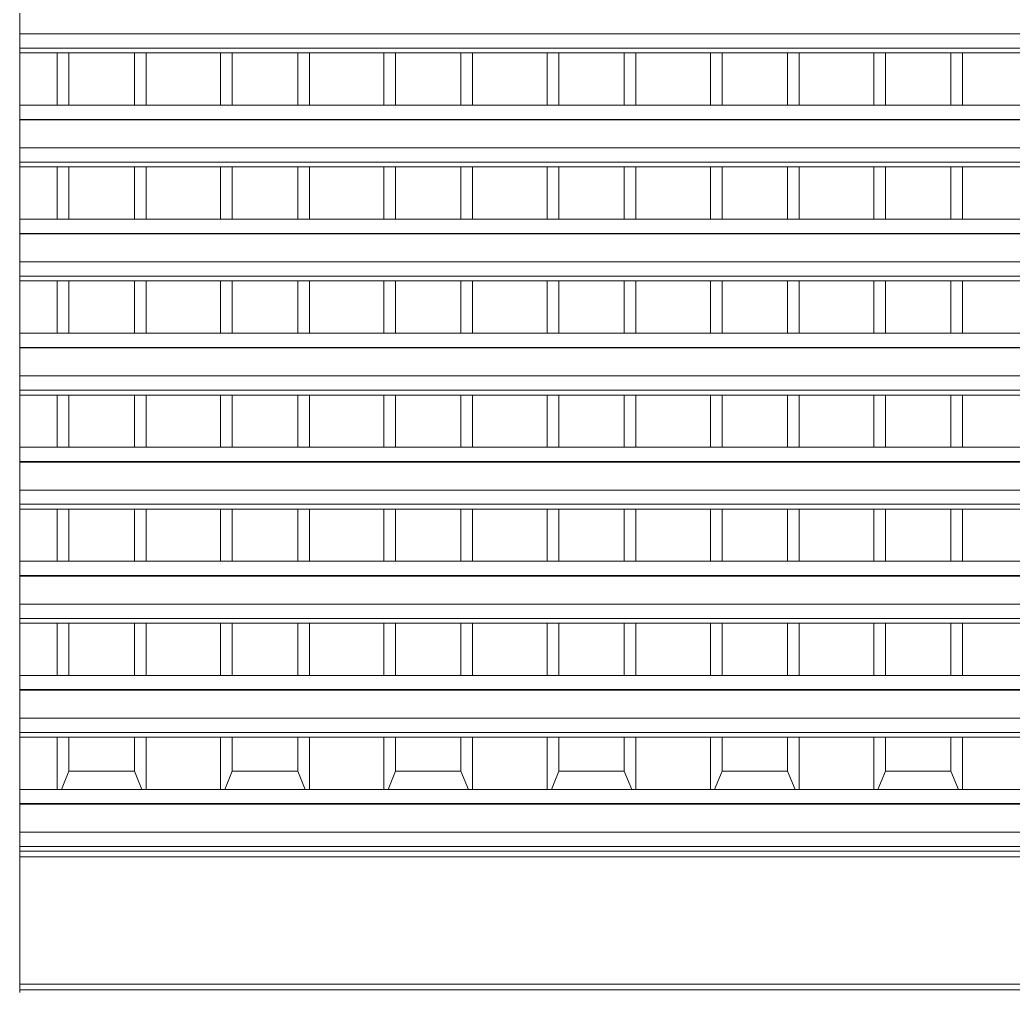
# Model space of a CAD drawing. Header units: metres. Extents: x 78 to 178, y -74 to 157.
# Drawn here: x 102.714 to 104.432, y -51.879 to -50.198 of the extents above; entities that cross this region are included whole.
import ezdxf

# ---------------------------------------------------------------- set-up
doc = ezdxf.new("R2010")
doc.units = ezdxf.units.M
doc.layers.add('01_Fina', color=252, linetype='Continuous', lineweight=15)

msp = doc.modelspace()

# ---------------------------------------------------------------- linework, layer by layer
at = {"layer": '01_Fina'}
for p, q in [((102.71404, -50.22268), (102.71404, -50.17419)), ((102.71404, -50.22268), (106.25404, -50.22268)), ((102.71404, -50.24734), (102.71404, -50.22268)), ((102.71404, -50.24734), (106.25404, -50.24734)), ((102.71404, -50.25556), (102.71404, -50.24734)), ((102.71404, -50.25556), (102.77871, -50.25556)), ((102.71404, -50.34598), (102.71404, -50.25556)), ((102.77871, -50.34598), (102.77871, -50.25556)), ((102.77871, -50.25556), (102.79888, -50.25556)), ((102.79888, -50.34598), (102.79888, -50.25556)), ((102.79888, -50.25556), (102.9121, -50.25556)), ((102.9121, -50.34598), (102.9121, -50.25556)), ((102.9121, -50.25556), (102.93227, -50.25556)), ((102.93227, -50.34598), (102.93227, -50.25556)), ((102.93227, -50.25556), (103.06112, -50.25556)), ((103.06112, -50.34598), (103.06112, -50.25556)), ((103.06112, -50.25556), (103.08129, -50.25556)), ((103.08129, -50.34598), (103.08129, -50.25556)), ((103.08129, -50.25556), (103.19451, -50.25556)), ((103.19451, -50.34598), (103.19451, -50.25556)), ((103.19451, -50.25556), (103.21468, -50.25556)), ((103.21468, -50.34598), (103.21468, -50.25556)), ((103.21468, -50.25556), (103.34354, -50.25556)), ((103.34354, -50.34598), (103.34354, -50.25556)), ((103.34354, -50.25556), (103.36371, -50.25556)), ((103.36371, -50.34598), (103.36371, -50.25556)), ((103.36371, -50.25556), (103.47692, -50.25556)), ((103.47692, -50.34598), (103.47692, -50.25556)), ((103.47692, -50.25556), (103.4971, -50.25556)), ((103.4971, -50.34598), (103.4971, -50.25556)), ((103.4971, -50.25556), (103.62595, -50.25556)), ((103.62595, -50.34598), (103.62595, -50.25556)), ((103.62595, -50.25556), (103.64612, -50.25556)), ((103.64612, -50.34598), (103.64612, -50.25556)), ((103.64612, -50.25556), (103.75934, -50.25556)), ((103.75934, -50.34598), (103.75934, -50.25556)), ((103.75934, -50.25556), (103.77951, -50.25556)), ((103.77951, -50.34598), (103.77951, -50.25556)), ((103.77951, -50.25556), (103.90836, -50.25556)), ((103.90836, -50.34598), (103.90836, -50.25556)), ((103.90836, -50.25556), (103.92854, -50.25556)), ((103.92854, -50.34598), (103.92854, -50.25556)), ((103.92854, -50.25556), (104.04175, -50.25556)), ((104.04175, -50.34598), (104.04175, -50.25556)), ((104.04175, -50.25556), (104.06192, -50.25556)), ((104.06192, -50.34598), (104.06192, -50.25556)), ((104.06192, -50.25556), (104.19078, -50.25556)), ((104.19078, -50.34598), (104.19078, -50.25556)), ((104.19078, -50.25556), (104.21095, -50.25556)), ((104.21095, -50.34598), (104.21095, -50.25556)), ((104.21095, -50.25556), (104.32417, -50.25556)), ((104.32417, -50.34598), (104.32417, -50.25556)), ((104.32417, -50.25556), (104.34434, -50.25556)), ((104.34434, -50.34598), (104.34434, -50.25556)), ((104.34434, -50.25556), (104.47319, -50.25556)), ((102.71404, -50.34598), (102.77871, -50.34598)), ((102.71404, -50.37064), (102.71404, -50.34598)), ((102.77871, -50.34598), (102.79888, -50.34598)), ((102.79888, -50.34598), (102.9121, -50.34598)), ((102.9121, -50.34598), (102.93227, -50.34598)), ((102.93227, -50.34598), (103.06112, -50.34598)), ((103.06112, -50.34598), (103.08129, -50.34598)), ((103.08129, -50.34598), (103.19451, -50.34598)), ((103.19451, -50.34598), (103.21468, -50.34598)), ((103.21468, -50.34598), (103.34354, -50.34598)), ((103.34354, -50.34598), (103.36371, -50.34598)), ((103.36371, -50.34598), (103.47692, -50.34598)), ((103.47692, -50.34598), (103.4971, -50.34598)), ((103.4971, -50.34598), (103.62595, -50.34598)), ((103.62595, -50.34598), (103.64612, -50.34598)), ((103.64612, -50.34598), (103.75934, -50.34598)), ((103.75934, -50.34598), (103.77951, -50.34598)), ((103.77951, -50.34598), (103.90836, -50.34598)), ((103.90836, -50.34598), (103.92854, -50.34598)), ((103.92854, -50.34598), (104.04175, -50.34598)), ((104.04175, -50.34598), (104.06192, -50.34598)), ((104.06192, -50.34598), (104.19078, -50.34598)), ((104.19078, -50.34598), (104.21095, -50.34598)), ((104.21095, -50.34598), (104.32417, -50.34598)), ((104.32417, -50.34598), (104.34434, -50.34598)), ((104.34434, -50.34598), (104.47319, -50.34598)), ((102.71404, -50.37064), (106.25404, -50.37064)), ((102.71404, -50.37146), (102.71404, -50.37064)), ((102.71404, -50.37146), (106.25404, -50.37146)), ((102.71404, -50.41996), (102.71404, -50.37146)), ((102.71404, -50.41996), (106.25404, -50.41996)), ((102.71404, -50.44462), (102.71404, -50.41996)), ((102.71404, -50.44462), (106.25404, -50.44462)), ((102.71404, -50.45284), (102.71404, -50.44462)), ((102.71404, -50.45284), (102.77871, -50.45284)), ((102.71404, -50.54326), (102.71404, -50.45284)), ((102.77871, -50.54326), (102.77871, -50.45284)), ((102.77871, -50.45284), (102.79888, -50.45284)), ((102.79888, -50.54326), (102.79888, -50.45284)), ((102.79888, -50.45284), (102.9121, -50.45284)), ((102.9121, -50.54326), (102.9121, -50.45284)), ((102.9121, -50.45284), (102.93227, -50.45284)), ((102.93227, -50.54326), (102.93227, -50.45284)), ((102.93227, -50.45284), (103.06112, -50.45284)), ((103.06112, -50.54326), (103.06112, -50.45284)), ((103.06112, -50.45284), (103.08129, -50.45284)), ((103.08129, -50.54326), (103.08129, -50.45284)), ((103.08129, -50.45284), (103.19451, -50.45284)), ((103.19451, -50.54326), (103.19451, -50.45284)), ((103.19451, -50.45284), (103.21468, -50.45284)), ((103.21468, -50.54326), (103.21468, -50.45284)), ((103.21468, -50.45284), (103.34354, -50.45284)), ((103.34354, -50.54326), (103.34354, -50.45284)), ((103.34354, -50.45284), (103.36371, -50.45284)), ((103.36371, -50.54326), (103.36371, -50.45284)), ((103.36371, -50.45284), (103.47692, -50.45284)), ((103.47692, -50.54326), (103.47692, -50.45284)), ((103.47692, -50.45284), (103.4971, -50.45284)), ((103.4971, -50.54326), (103.4971, -50.45284)), ((103.4971, -50.45284), (103.62595, -50.45284)), ((103.62595, -50.54326), (103.62595, -50.45284)), ((103.62595, -50.45284), (103.64612, -50.45284)), ((103.64612, -50.54326), (103.64612, -50.45284)), ((103.64612, -50.45284), (103.75934, -50.45284)), ((103.75934, -50.54326), (103.75934, -50.45284)), ((103.75934, -50.45284), (103.77951, -50.45284)), ((103.77951, -50.54326), (103.77951, -50.45284)), ((103.77951, -50.45284), (103.90836, -50.45284)), ((103.90836, -50.54326), (103.90836, -50.45284)), ((103.90836, -50.45284), (103.92854, -50.45284)), ((103.92854, -50.54326), (103.92854, -50.45284)), ((103.92854, -50.45284), (104.04175, -50.45284)), ((104.04175, -50.54326), (104.04175, -50.45284)), ((104.04175, -50.45284), (104.06192, -50.45284)), ((104.06192, -50.54326), (104.06192, -50.45284)), ((104.06192, -50.45284), (104.19078, -50.45284)), ((104.19078, -50.54326), (104.19078, -50.45284)), ((104.19078, -50.45284), (104.21095, -50.45284)), ((104.21095, -50.54326), (104.21095, -50.45284)), ((104.21095, -50.45284), (104.32417, -50.45284)), ((104.32417, -50.54326), (104.32417, -50.45284)), ((104.32417, -50.45284), (104.34434, -50.45284)), ((104.34434, -50.54326), (104.34434, -50.45284)), ((104.34434, -50.45284), (104.47319, -50.45284)), ((102.71404, -50.54326), (102.77871, -50.54326)), ((102.71404, -50.56792), (102.71404, -50.54326)), ((102.77871, -50.54326), (102.79888, -50.54326)), ((102.79888, -50.54326), (102.9121, -50.54326)), ((102.9121, -50.54326), (102.93227, -50.54326)), ((102.93227, -50.54326), (103.06112, -50.54326)), ((103.06112, -50.54326), (103.08129, -50.54326)), ((103.08129, -50.54326), (103.19451, -50.54326)), ((103.19451, -50.54326), (103.21468, -50.54326)), ((103.21468, -50.54326), (103.34354, -50.54326)), ((103.34354, -50.54326), (103.36371, -50.54326)), ((103.36371, -50.54326), (103.47692, -50.54326)), ((103.47692, -50.54326), (103.4971, -50.54326)), ((103.4971, -50.54326), (103.62595, -50.54326)), ((103.62595, -50.54326), (103.64612, -50.54326)), ((103.64612, -50.54326), (103.75934, -50.54326)), ((103.75934, -50.54326), (103.77951, -50.54326)), ((103.77951, -50.54326), (103.90836, -50.54326)), ((103.90836, -50.54326), (103.92854, -50.54326)), ((103.92854, -50.54326), (104.04175, -50.54326)), ((104.04175, -50.54326), (104.06192, -50.54326)), ((104.06192, -50.54326), (104.19078, -50.54326)), ((104.19078, -50.54326), (104.21095, -50.54326)), ((104.21095, -50.54326), (104.32417, -50.54326)), ((104.32417, -50.54326), (104.34434, -50.54326)), ((104.34434, -50.54326), (104.47319, -50.54326)), ((102.71404, -50.56792), (106.25404, -50.56792)), ((102.71404, -50.56874), (102.71404, -50.56792)), ((102.71404, -50.56874), (106.25404, -50.56874)), ((102.71404, -50.61724), (102.71404, -50.56874)), ((102.71404, -50.61724), (106.25404, -50.61724)), ((102.71404, -50.6419), (102.71404, -50.61724)), ((102.71404, -50.6419), (106.25404, -50.6419)), ((102.71404, -50.65012), (102.71404, -50.6419)), ((102.71404, -50.65012), (102.77871, -50.65012)), ((102.71404, -50.74054), (102.71404, -50.65012)), ((102.77871, -50.74054), (102.77871, -50.65012)), ((102.77871, -50.65012), (102.79888, -50.65012)), ((102.79888, -50.74054), (102.79888, -50.65012)), ((102.79888, -50.65012), (102.9121, -50.65012)), ((102.9121, -50.74054), (102.9121, -50.65012)), ((102.9121, -50.65012), (102.93227, -50.65012)), ((102.93227, -50.74054), (102.93227, -50.65012)), ((102.93227, -50.65012), (103.06112, -50.65012)), ((103.06112, -50.74054), (103.06112, -50.65012)), ((103.06112, -50.65012), (103.08129, -50.65012)), ((103.08129, -50.74054), (103.08129, -50.65012)), ((103.08129, -50.65012), (103.19451, -50.65012)), ((103.19451, -50.74054), (103.19451, -50.65012)), ((103.19451, -50.65012), (103.21468, -50.65012)), ((103.21468, -50.74054), (103.21468, -50.65012)), ((103.21468, -50.65012), (103.34354, -50.65012)), ((103.34354, -50.74054), (103.34354, -50.65012)), ((103.34354, -50.65012), (103.36371, -50.65012)), ((103.36371, -50.74054), (103.36371, -50.65012)), ((103.36371, -50.65012), (103.47692, -50.65012)), ((103.47692, -50.74054), (103.47692, -50.65012)), ((103.47692, -50.65012), (103.4971, -50.65012)), ((103.4971, -50.74054), (103.4971, -50.65012)), ((103.4971, -50.65012), (103.62595, -50.65012)), ((103.62595, -50.74054), (103.62595, -50.65012)), ((103.62595, -50.65012), (103.64612, -50.65012)), ((103.64612, -50.74054), (103.64612, -50.65012)), ((103.64612, -50.65012), (103.75934, -50.65012)), ((103.75934, -50.74054), (103.75934, -50.65012)), ((103.75934, -50.65012), (103.77951, -50.65012)), ((103.77951, -50.74054), (103.77951, -50.65012)), ((103.77951, -50.65012), (103.90836, -50.65012)), ((103.90836, -50.74054), (103.90836, -50.65012)), ((103.90836, -50.65012), (103.92854, -50.65012)), ((103.92854, -50.74054), (103.92854, -50.65012)), ((103.92854, -50.65012), (104.04175, -50.65012)), ((104.04175, -50.74054), (104.04175, -50.65012)), ((104.04175, -50.65012), (104.06192, -50.65012)), ((104.06192, -50.74054), (104.06192, -50.65012)), ((104.06192, -50.65012), (104.19078, -50.65012)), ((104.19078, -50.74054), (104.19078, -50.65012)), ((104.19078, -50.65012), (104.21095, -50.65012)), ((104.21095, -50.74054), (104.21095, -50.65012)), ((104.21095, -50.65012), (104.32417, -50.65012)), ((104.32417, -50.74054), (104.32417, -50.65012)), ((104.32417, -50.65012), (104.34434, -50.65012)), ((104.34434, -50.74054), (104.34434, -50.65012)), ((104.34434, -50.65012), (104.47319, -50.65012)), ((102.71404, -50.74054), (102.77871, -50.74054)), ((102.71404, -50.7652), (102.71404, -50.74054)), ((102.77871, -50.74054), (102.79888, -50.74054)), ((102.79888, -50.74054), (102.9121, -50.74054)), ((102.9121, -50.74054), (102.93227, -50.74054)), ((102.93227, -50.74054), (103.06112, -50.74054)), ((103.06112, -50.74054), (103.08129, -50.74054)), ((103.08129, -50.74054), (103.19451, -50.74054)), ((103.19451, -50.74054), (103.21468, -50.74054)), ((103.21468, -50.74054), (103.34354, -50.74054)), ((103.34354, -50.74054), (103.36371, -50.74054)), ((103.36371, -50.74054), (103.47692, -50.74054)), ((103.47692, -50.74054), (103.4971, -50.74054)), ((103.4971, -50.74054), (103.62595, -50.74054)), ((103.62595, -50.74054), (103.64612, -50.74054)), ((103.64612, -50.74054), (103.75934, -50.74054)), ((103.75934, -50.74054), (103.77951, -50.74054)), ((103.77951, -50.74054), (103.90836, -50.74054)), ((103.90836, -50.74054), (103.92854, -50.74054)), ((103.92854, -50.74054), (104.04175, -50.74054)), ((104.04175, -50.74054), (104.06192, -50.74054)), ((104.06192, -50.74054), (104.19078, -50.74054)), ((104.19078, -50.74054), (104.21095, -50.74054)), ((104.21095, -50.74054), (104.32417, -50.74054)), ((104.32417, -50.74054), (104.34434, -50.74054)), ((104.34434, -50.74054), (104.47319, -50.74054)), ((102.71404, -50.7652), (106.25404, -50.7652)), ((102.71404, -50.76602), (102.71404, -50.7652)), ((102.71404, -50.76602), (106.25404, -50.76602)), ((102.71404, -50.81452), (102.71404, -50.76602)), ((102.71404, -50.81452), (106.25404, -50.81452)), ((102.71404, -50.83918), (102.71404, -50.81452)), ((102.71404, -50.83918), (106.25404, -50.83918)), ((102.71404, -50.8474), (102.71404, -50.83918)), ((102.71404, -50.8474), (102.77871, -50.8474)), ((102.71404, -50.93782), (102.71404, -50.8474)), ((102.77871, -50.93782), (102.77871, -50.8474)), ((102.77871, -50.8474), (102.79888, -50.8474)), ((102.79888, -50.93782), (102.79888, -50.8474)), ((102.79888, -50.8474), (102.9121, -50.8474)), ((102.9121, -50.93782), (102.9121, -50.8474)), ((102.9121, -50.8474), (102.93227, -50.8474)), ((102.93227, -50.93782), (102.93227, -50.8474)), ((102.93227, -50.8474), (103.06112, -50.8474)), ((103.06112, -50.93782), (103.06112, -50.8474)), ((103.06112, -50.8474), (103.08129, -50.8474)), ((103.08129, -50.93782), (103.08129, -50.8474)), ((103.08129, -50.8474), (103.19451, -50.8474)), ((103.19451, -50.93782), (103.19451, -50.8474)), ((103.19451, -50.8474), (103.21468, -50.8474)), ((103.21468, -50.93782), (103.21468, -50.8474)), ((103.21468, -50.8474), (103.34354, -50.8474)), ((103.34354, -50.93782), (103.34354, -50.8474)), ((103.34354, -50.8474), (103.36371, -50.8474)), ((103.36371, -50.93782), (103.36371, -50.8474)), ((103.36371, -50.8474), (103.47692, -50.8474)), ((103.47692, -50.93782), (103.47692, -50.8474)), ((103.47692, -50.8474), (103.4971, -50.8474)), ((103.4971, -50.93782), (103.4971, -50.8474)), ((103.4971, -50.8474), (103.62595, -50.8474)), ((103.62595, -50.93782), (103.62595, -50.8474)), ((103.62595, -50.8474), (103.64612, -50.8474)), ((103.64612, -50.93782), (103.64612, -50.8474)), ((103.64612, -50.8474), (103.75934, -50.8474)), ((103.75934, -50.93782), (103.75934, -50.8474)), ((103.75934, -50.8474), (103.77951, -50.8474)), ((103.77951, -50.93782), (103.77951, -50.8474)), ((103.77951, -50.8474), (103.90836, -50.8474)), ((103.90836, -50.93782), (103.90836, -50.8474)), ((103.90836, -50.8474), (103.92854, -50.8474)), ((103.92854, -50.93782), (103.92854, -50.8474)), ((103.92854, -50.8474), (104.04175, -50.8474)), ((104.04175, -50.93782), (104.04175, -50.8474)), ((104.04175, -50.8474), (104.06192, -50.8474)), ((104.06192, -50.93782), (104.06192, -50.8474)), ((104.06192, -50.8474), (104.19078, -50.8474)), ((104.19078, -50.93782), (104.19078, -50.8474)), ((104.19078, -50.8474), (104.21095, -50.8474)), ((104.21095, -50.93782), (104.21095, -50.8474)), ((104.21095, -50.8474), (104.32417, -50.8474)), ((104.32417, -50.93782), (104.32417, -50.8474)), ((104.32417, -50.8474), (104.34434, -50.8474)), ((104.34434, -50.93782), (104.34434, -50.8474)), ((104.34434, -50.8474), (104.47319, -50.8474)), ((102.71404, -50.93782), (102.77871, -50.93782)), ((102.71404, -50.96248), (102.71404, -50.93782)), ((102.77871, -50.93782), (102.79888, -50.93782)), ((102.79888, -50.93782), (102.9121, -50.93782)), ((102.9121, -50.93782), (102.93227, -50.93782)), ((102.93227, -50.93782), (103.06112, -50.93782)), ((103.06112, -50.93782), (103.08129, -50.93782)), ((103.08129, -50.93782), (103.19451, -50.93782)), ((103.19451, -50.93782), (103.21468, -50.93782)), ((103.21468, -50.93782), (103.34354, -50.93782)), ((103.34354, -50.93782), (103.36371, -50.93782)), ((103.36371, -50.93782), (103.47692, -50.93782)), ((103.47692, -50.93782), (103.4971, -50.93782)), ((103.4971, -50.93782), (103.62595, -50.93782)), ((103.62595, -50.93782), (103.64612, -50.93782)), ((103.64612, -50.93782), (103.75934, -50.93782)), ((103.75934, -50.93782), (103.77951, -50.93782)), ((103.77951, -50.93782), (103.90836, -50.93782)), ((103.90836, -50.93782), (103.92854, -50.93782)), ((103.92854, -50.93782), (104.04175, -50.93782)), ((104.04175, -50.93782), (104.06192, -50.93782)), ((104.06192, -50.93782), (104.19078, -50.93782)), ((104.19078, -50.93782), (104.21095, -50.93782)), ((104.21095, -50.93782), (104.32417, -50.93782)), ((104.32417, -50.93782), (104.34434, -50.93782)), ((104.34434, -50.93782), (104.47319, -50.93782)), ((102.71404, -50.96248), (106.25404, -50.96248)), ((102.71404, -50.9633), (102.71404, -50.96248)), ((102.71404, -50.9633), (106.25404, -50.9633)), ((102.71404, -51.0118), (102.71404, -50.9633)), ((102.71404, -51.0118), (106.25404, -51.0118)), ((102.71404, -51.03646), (102.71404, -51.0118)), ((102.71404, -51.03646), (106.25404, -51.03646)), ((102.71404, -51.04468), (102.71404, -51.03646)), ((102.71404, -51.04468), (102.77871, -51.04468)), ((102.71404, -51.1351), (102.71404, -51.04468)), ((102.77871, -51.1351), (102.77871, -51.04468)), ((102.77871, -51.04468), (102.79888, -51.04468)), ((102.79888, -51.1351), (102.79888, -51.04468)), ((102.79888, -51.04468), (102.9121, -51.04468)), ((102.9121, -51.1351), (102.9121, -51.04468)), ((102.9121, -51.04468), (102.93227, -51.04468)), ((102.93227, -51.1351), (102.93227, -51.04468)), ((102.93227, -51.04468), (103.06112, -51.04468)), ((103.06112, -51.1351), (103.06112, -51.04468)), ((103.06112, -51.04468), (103.08129, -51.04468)), ((103.08129, -51.1351), (103.08129, -51.04468)), ((103.08129, -51.04468), (103.19451, -51.04468)), ((103.19451, -51.1351), (103.19451, -51.04468)), ((103.19451, -51.04468), (103.21468, -51.04468)), ((103.21468, -51.1351), (103.21468, -51.04468)), ((103.21468, -51.04468), (103.34354, -51.04468)), ((103.34354, -51.1351), (103.34354, -51.04468)), ((103.34354, -51.04468), (103.36371, -51.04468)), ((103.36371, -51.1351), (103.36371, -51.04468)), ((103.36371, -51.04468), (103.47692, -51.04468)), ((103.47692, -51.1351), (103.47692, -51.04468)), ((103.47692, -51.04468), (103.4971, -51.04468)), ((103.4971, -51.1351), (103.4971, -51.04468)), ((103.4971, -51.04468), (103.62595, -51.04468)), ((103.62595, -51.1351), (103.62595, -51.04468)), ((103.62595, -51.04468), (103.64612, -51.04468)), ((103.64612, -51.1351), (103.64612, -51.04468)), ((103.64612, -51.04468), (103.75934, -51.04468)), ((103.75934, -51.1351), (103.75934, -51.04468)), ((103.75934, -51.04468), (103.77951, -51.04468)), ((103.77951, -51.1351), (103.77951, -51.04468)), ((103.77951, -51.04468), (103.90836, -51.04468)), ((103.90836, -51.1351), (103.90836, -51.04468)), ((103.90836, -51.04468), (103.92854, -51.04468)), ((103.92854, -51.1351), (103.92854, -51.04468)), ((103.92854, -51.04468), (104.04175, -51.04468)), ((104.04175, -51.1351), (104.04175, -51.04468)), ((104.04175, -51.04468), (104.06192, -51.04468)), ((104.06192, -51.1351), (104.06192, -51.04468)), ((104.06192, -51.04468), (104.19078, -51.04468)), ((104.19078, -51.1351), (104.19078, -51.04468)), ((104.19078, -51.04468), (104.21095, -51.04468)), ((104.21095, -51.1351), (104.21095, -51.04468)), ((104.21095, -51.04468), (104.32417, -51.04468)), ((104.32417, -51.1351), (104.32417, -51.04468)), ((104.32417, -51.04468), (104.34434, -51.04468)), ((104.34434, -51.1351), (104.34434, -51.04468)), ((104.34434, -51.04468), (104.47319, -51.04468)), ((102.71404, -51.1351), (102.77871, -51.1351)), ((102.71404, -51.15976), (102.71404, -51.1351)), ((102.77871, -51.1351), (102.79888, -51.1351)), ((102.79888, -51.1351), (102.9121, -51.1351)), ((102.9121, -51.1351), (102.93227, -51.1351)), ((102.93227, -51.1351), (103.06112, -51.1351)), ((103.06112, -51.1351), (103.08129, -51.1351)), ((103.08129, -51.1351), (103.19451, -51.1351)), ((103.19451, -51.1351), (103.21468, -51.1351)), ((103.21468, -51.1351), (103.34354, -51.1351)), ((103.34354, -51.1351), (103.36371, -51.1351)), ((103.36371, -51.1351), (103.47692, -51.1351)), ((103.47692, -51.1351), (103.4971, -51.1351)), ((103.4971, -51.1351), (103.62595, -51.1351)), ((103.62595, -51.1351), (103.64612, -51.1351)), ((103.64612, -51.1351), (103.75934, -51.1351)), ((103.75934, -51.1351), (103.77951, -51.1351)), ((103.77951, -51.1351), (103.90836, -51.1351)), ((103.90836, -51.1351), (103.92854, -51.1351)), ((103.92854, -51.1351), (104.04175, -51.1351)), ((104.04175, -51.1351), (104.06192, -51.1351)), ((104.06192, -51.1351), (104.19078, -51.1351)), ((104.19078, -51.1351), (104.21095, -51.1351)), ((104.21095, -51.1351), (104.32417, -51.1351)), ((104.32417, -51.1351), (104.34434, -51.1351)), ((104.34434, -51.1351), (104.47319, -51.1351)), ((102.71404, -51.15976), (106.25404, -51.15976)), ((102.71404, -51.16058), (102.71404, -51.15976)), ((102.71404, -51.16058), (106.25404, -51.16058)), ((102.71404, -51.20908), (102.71404, -51.16058)), ((102.71404, -51.20908), (106.25404, -51.20908)), ((102.71404, -51.23374), (102.71404, -51.20908)), ((102.71404, -51.23374), (106.25404, -51.23374)), ((102.71404, -51.24196), (102.71404, -51.23374)), ((102.71404, -51.24196), (102.77871, -51.24196)), ((102.71404, -51.33238), (102.71404, -51.24196)), ((102.77871, -51.33238), (102.77871, -51.24196)), ((102.77871, -51.24196), (102.79888, -51.24196)), ((102.79888, -51.33238), (102.79888, -51.24196)), ((102.79888, -51.24196), (102.9121, -51.24196)), ((102.9121, -51.33238), (102.9121, -51.24196)), ((102.9121, -51.24196), (102.93227, -51.24196)), ((102.93227, -51.33238), (102.93227, -51.24196)), ((102.93227, -51.24196), (103.06112, -51.24196)), ((103.06112, -51.33238), (103.06112, -51.24196)), ((103.06112, -51.24196), (103.08129, -51.24196)), ((103.08129, -51.33238), (103.08129, -51.24196)), ((103.08129, -51.24196), (103.19451, -51.24196)), ((103.19451, -51.33238), (103.19451, -51.24196)), ((103.19451, -51.24196), (103.21468, -51.24196)), ((103.21468, -51.33238), (103.21468, -51.24196)), ((103.21468, -51.24196), (103.34354, -51.24196)), ((103.34354, -51.33238), (103.34354, -51.24196)), ((103.34354, -51.24196), (103.36371, -51.24196)), ((103.36371, -51.33238), (103.36371, -51.24196)), ((103.36371, -51.24196), (103.47692, -51.24196)), ((103.47692, -51.33238), (103.47692, -51.24196)), ((103.47692, -51.24196), (103.4971, -51.24196)), ((103.4971, -51.33238), (103.4971, -51.24196)), ((103.4971, -51.24196), (103.62595, -51.24196)), ((103.62595, -51.33238), (103.62595, -51.24196)), ((103.62595, -51.24196), (103.64612, -51.24196)), ((103.64612, -51.33238), (103.64612, -51.24196)), ((103.64612, -51.24196), (103.75934, -51.24196)), ((103.75934, -51.33238), (103.75934, -51.24196)), ((103.75934, -51.24196), (103.77951, -51.24196)), ((103.77951, -51.33238), (103.77951, -51.24196)), ((103.77951, -51.24196), (103.90836, -51.24196)), ((103.90836, -51.33238), (103.90836, -51.24196)), ((103.90836, -51.24196), (103.92854, -51.24196)), ((103.92854, -51.33238), (103.92854, -51.24196)), ((103.92854, -51.24196), (104.04175, -51.24196)), ((104.04175, -51.33238), (104.04175, -51.24196)), ((104.04175, -51.24196), (104.06192, -51.24196)), ((104.06192, -51.33238), (104.06192, -51.24196)), ((104.06192, -51.24196), (104.19078, -51.24196)), ((104.19078, -51.33238), (104.19078, -51.24196)), ((104.19078, -51.24196), (104.21095, -51.24196)), ((104.21095, -51.33238), (104.21095, -51.24196)), ((104.21095, -51.24196), (104.32417, -51.24196)), ((104.32417, -51.33238), (104.32417, -51.24196)), ((104.32417, -51.24196), (104.34434, -51.24196)), ((104.34434, -51.33238), (104.34434, -51.24196)), ((104.34434, -51.24196), (104.47319, -51.24196)), ((102.71404, -51.33238), (102.77871, -51.33238)), ((102.71404, -51.35704), (102.71404, -51.33238)), ((102.77871, -51.33238), (102.79888, -51.33238)), ((102.79888, -51.33238), (102.9121, -51.33238)), ((102.9121, -51.33238), (102.93227, -51.33238)), ((102.93227, -51.33238), (103.06112, -51.33238)), ((103.06112, -51.33238), (103.08129, -51.33238)), ((103.08129, -51.33238), (103.19451, -51.33238)), ((103.19451, -51.33238), (103.21468, -51.33238)), ((103.21468, -51.33238), (103.34354, -51.33238)), ((103.34354, -51.33238), (103.36371, -51.33238)), ((103.36371, -51.33238), (103.47692, -51.33238)), ((103.47692, -51.33238), (103.4971, -51.33238)), ((103.4971, -51.33238), (103.62595, -51.33238)), ((103.62595, -51.33238), (103.64612, -51.33238)), ((103.64612, -51.33238), (103.75934, -51.33238)), ((103.75934, -51.33238), (103.77951, -51.33238)), ((103.77951, -51.33238), (103.90836, -51.33238)), ((103.90836, -51.33238), (103.92854, -51.33238)), ((103.92854, -51.33238), (104.04175, -51.33238)), ((104.04175, -51.33238), (104.06192, -51.33238)), ((104.06192, -51.33238), (104.19078, -51.33238)), ((104.19078, -51.33238), (104.21095, -51.33238)), ((104.21095, -51.33238), (104.32417, -51.33238)), ((104.32417, -51.33238), (104.34434, -51.33238)), ((104.34434, -51.33238), (104.47319, -51.33238)), ((102.71404, -51.35704), (106.25404, -51.35704)), ((102.71404, -51.35786), (102.71404, -51.35704)), ((102.71404, -51.35786), (106.25404, -51.35786)), ((102.71404, -51.40636), (102.71404, -51.35786)), ((102.71404, -51.40636), (106.25404, -51.40636)), ((102.71404, -51.43102), (102.71404, -51.40636)), ((102.71404, -51.43102), (106.25404, -51.43102)), ((102.71404, -51.43924), (102.71404, -51.43102)), ((102.71404, -51.43924), (102.77871, -51.43924)), ((102.71404, -51.52966), (102.71404, -51.43924)), ((102.77871, -51.52966), (102.77871, -51.43924)), ((102.77871, -51.43924), (102.79888, -51.43924)), ((102.79888, -51.49802), (102.79888, -51.43924)), ((102.79888, -51.43924), (102.9121, -51.43924)), ((102.9121, -51.49802), (102.9121, -51.43924)), ((102.9121, -51.43924), (102.93227, -51.43924)), ((102.93227, -51.52966), (102.93227, -51.43924)), ((102.93227, -51.43924), (103.06112, -51.43924)), ((103.06112, -51.52966), (103.06112, -51.43924)), ((103.06112, -51.43924), (103.08129, -51.43924)), ((103.08129, -51.49802), (103.08129, -51.43924)), ((103.08129, -51.43924), (103.19451, -51.43924)), ((103.19451, -51.49802), (103.19451, -51.43924)), ((103.19451, -51.43924), (103.21468, -51.43924)), ((103.21468, -51.52966), (103.21468, -51.43924)), ((103.21468, -51.43924), (103.34354, -51.43924)), ((103.34354, -51.52966), (103.34354, -51.43924)), ((103.34354, -51.43924), (103.36371, -51.43924)), ((103.36371, -51.49802), (103.36371, -51.43924)), ((103.36371, -51.43924), (103.47692, -51.43924)), ((103.47692, -51.49802), (103.47692, -51.43924)), ((103.47692, -51.43924), (103.4971, -51.43924)), ((103.4971, -51.52966), (103.4971, -51.43924)), ((103.4971, -51.43924), (103.62595, -51.43924)), ((103.62595, -51.52966), (103.62595, -51.43924)), ((103.62595, -51.43924), (103.64612, -51.43924)), ((103.64612, -51.49802), (103.64612, -51.43924)), ((103.64612, -51.43924), (103.75934, -51.43924)), ((103.75934, -51.49802), (103.75934, -51.43924)), ((103.75934, -51.43924), (103.77951, -51.43924)), ((103.77951, -51.52966), (103.77951, -51.43924)), ((103.77951, -51.43924), (103.90836, -51.43924)), ((103.90836, -51.52966), (103.90836, -51.43924)), ((103.90836, -51.43924), (103.92854, -51.43924)), ((103.92854, -51.49802), (103.92854, -51.43924)), ((103.92854, -51.43924), (104.04175, -51.43924)), ((104.04175, -51.49802), (104.04175, -51.43924)), ((104.04175, -51.43924), (104.06192, -51.43924)), ((104.06192, -51.52966), (104.06192, -51.43924)), ((104.06192, -51.43924), (104.19078, -51.43924)), ((104.19078, -51.52966), (104.19078, -51.43924)), ((104.19078, -51.43924), (104.21095, -51.43924)), ((104.21095, -51.49802), (104.21095, -51.43924)), ((104.21095, -51.43924), (104.32417, -51.43924)), ((104.32417, -51.49802), (104.32417, -51.43924)), ((104.32417, -51.43924), (104.34434, -51.43924)), ((104.34434, -51.52966), (104.34434, -51.43924)), ((104.34434, -51.43924), (104.47319, -51.43924)), ((102.79888, -51.49802), (102.78594, -51.52966)), ((102.9121, -51.49802), (102.79888, -51.49802)), ((102.92504, -51.52966), (102.9121, -51.49802)), ((103.08129, -51.49802), (103.06836, -51.52966)), ((103.19451, -51.49802), (103.08129, -51.49802)), ((103.20745, -51.52966), (103.19451, -51.49802)), ((103.36371, -51.49802), (103.35077, -51.52966)), ((103.47692, -51.49802), (103.36371, -51.49802)), ((103.48986, -51.52966), (103.47692, -51.49802)), ((103.64612, -51.49802), (103.63318, -51.52966)), ((103.75934, -51.49802), (103.64612, -51.49802)), ((103.77228, -51.52966), (103.75934, -51.49802)), ((103.92854, -51.49802), (103.9156, -51.52966)), ((104.04175, -51.49802), (103.92854, -51.49802)), ((104.05469, -51.52966), (104.04175, -51.49802)), ((104.21095, -51.49802), (104.19801, -51.52966)), ((104.32417, -51.49802), (104.21095, -51.49802)), ((104.3371, -51.52966), (104.32417, -51.49802)), ((102.71404, -51.52966), (102.77871, -51.52966)), ((102.71404, -51.55432), (102.71404, -51.52966)), ((102.77871, -51.52966), (102.78594, -51.52966)), ((102.78594, -51.52966), (102.92504, -51.52966)), ((102.92504, -51.52966), (102.93227, -51.52966)), ((102.93227, -51.52966), (103.06112, -51.52966)), ((103.06112, -51.52966), (103.06836, -51.52966)), ((103.06836, -51.52966), (103.20745, -51.52966)), ((103.20745, -51.52966), (103.21468, -51.52966)), ((103.21468, -51.52966), (103.34354, -51.52966)), ((103.34354, -51.52966), (103.35077, -51.52966)), ((103.35077, -51.52966), (103.48986, -51.52966)), ((103.48986, -51.52966), (103.4971, -51.52966)), ((103.4971, -51.52966), (103.62595, -51.52966)), ((103.62595, -51.52966), (103.63318, -51.52966)), ((103.63318, -51.52966), (103.77228, -51.52966)), ((103.77228, -51.52966), (103.77951, -51.52966)), ((103.77951, -51.52966), (103.90836, -51.52966)), ((103.90836, -51.52966), (103.9156, -51.52966)), ((103.9156, -51.52966), (104.05469, -51.52966)), ((104.05469, -51.52966), (104.06192, -51.52966)), ((104.06192, -51.52966), (104.19078, -51.52966)), ((104.19078, -51.52966), (104.19801, -51.52966)), ((104.19801, -51.52966), (104.3371, -51.52966)), ((104.3371, -51.52966), (104.34434, -51.52966)), ((104.34434, -51.52966), (104.47319, -51.52966)), ((102.71404, -51.55432), (106.25404, -51.55432)), ((102.71404, -51.55514), (102.71404, -51.55432)), ((102.71404, -51.55514), (106.25404, -51.55514)), ((102.71404, -51.60364), (102.71404, -51.55514)), ((102.71404, -51.60364), (106.25404, -51.60364)), ((102.71404, -51.6283), (102.71404, -51.60364)), ((102.71404, -51.6283), (106.25404, -51.6283)), ((102.71404, -51.63651), (102.71404, -51.6283)), ((106.25404, -51.63651), (102.71404, -51.63651)), ((102.71404, -51.64631), (102.71404, -51.63651)), ((106.25404, -51.64631), (102.71404, -51.64631)), ((102.71404, -51.86671), (102.71404, -51.64631)), ((106.25404, -51.86671), (102.71404, -51.86671)), ((102.71404, -51.87651), (102.71404, -51.86671)), ((106.25404, -51.87651), (102.71404, -51.87651)), ((102.71404, -51.88079), (102.71404, -51.87651))]:
    msp.add_line(p, q, dxfattribs=at)

doc.saveas('drawing.dxf')
